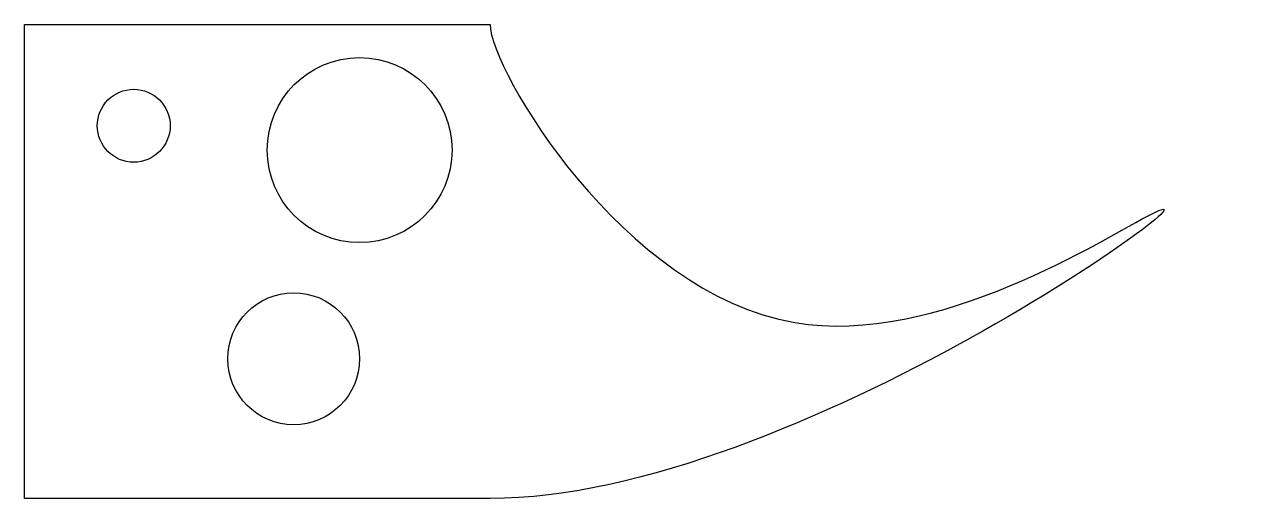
# Model space of a CAD drawing. Header units: millimetres. Extents: x 3 to 535, y 140 to 346.
import ezdxf

# ---------------------------------------------------------------- set-up
doc = ezdxf.new("R2010")
doc.units = ezdxf.units.MM
doc.layers.add('Default', color=7, linetype='Continuous')

msp = doc.modelspace()

# ---------------------------------------------------------------- linework, layer by layer
at = {"layer": 'Default', "color": 7, "linetype": 'Continuous'}
for p, q in [((2.69, 139.91), (2.69, 346.37)), ((2.69, 346.37), (205.63, 346.37)), ((205.63, 139.91), (2.69, 139.91))]:
    msp.add_line(p, q, dxfattribs=at)
for centre, radius in [((148.77, 291.67), 40.28), ((50.34, 302.26), 15.88), ((120.04, 200.79), 28.73)]:
    msp.add_circle(centre, radius, dxfattribs=at)
msp.add_open_spline([(205.63, 346.37), (205.63, 326.93), (311.4, 148.33), (628.86, 353.9), (338.03, 139.91), (205.63, 139.91)], degree=3, knots=[0, 0, 0, 0, 0.280592, 0.513093, 1, 1, 1, 1], dxfattribs=at)

doc.saveas('drawing.dxf')
